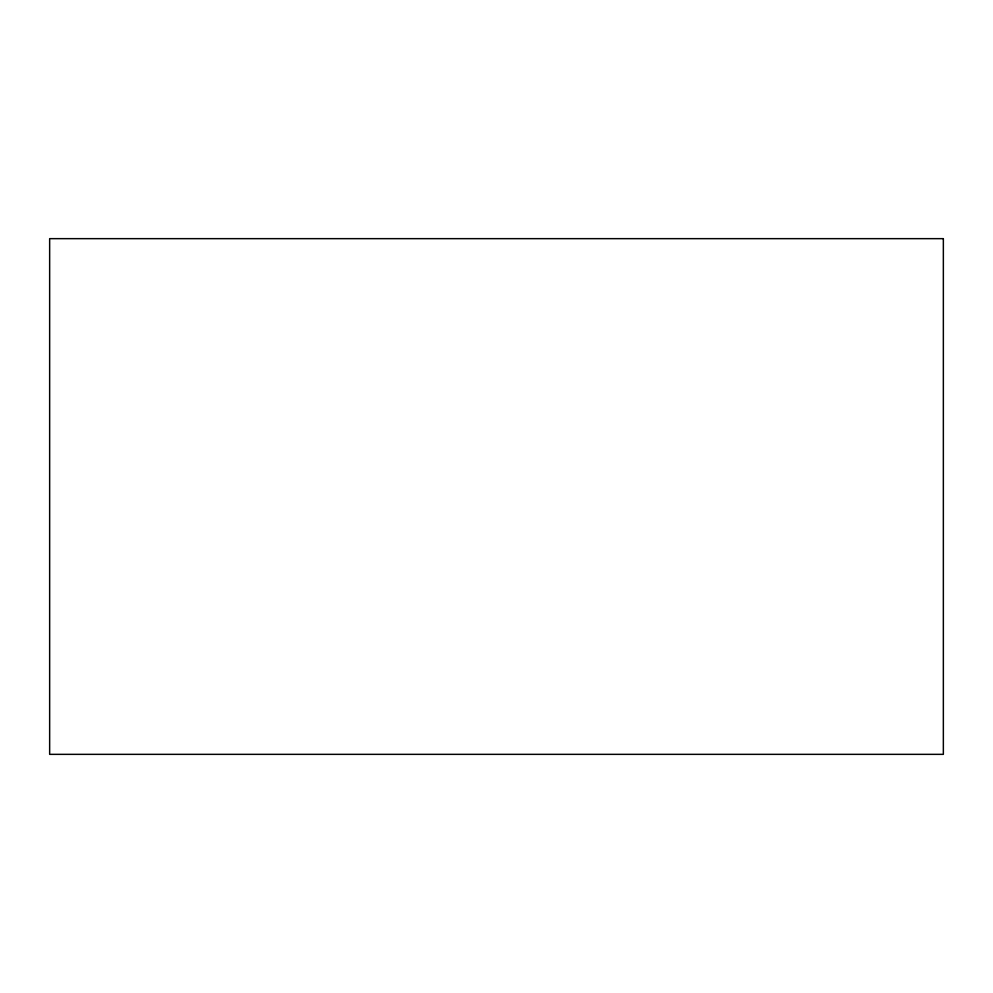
<?xml version="1.0" encoding="UTF-8"?>
<svg xmlns="http://www.w3.org/2000/svg" width="993" height="993" viewBox="0 0 993 993"><rect width="100%" height="100%" fill="white"/><g stroke="black" fill="none" stroke-linecap="round" stroke-linejoin="round"><path stroke-width="1.49" d="M943.35 238.655L49.65 238.655L49.65 754.345L943.35 754.345L943.35 238.655"/></g></svg>
